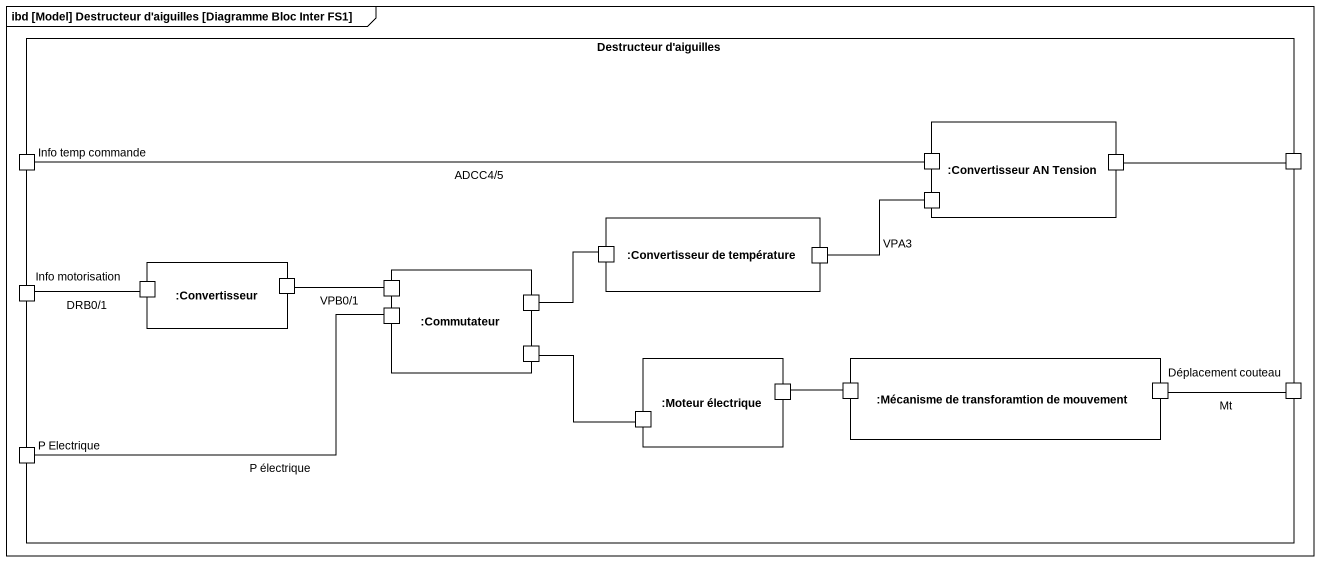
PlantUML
@startuml
mainframe ibd [Model] Destructeur d'aiguilles [Diagramme Bloc Inter FS1]
rectangle "Destructeur d'aiguilles" as Destructeur_d_aiguilles {
  rectangle ":Convertisseur AN Tension" as Convertisseur_AN_Tension {
    port " " as port1
    port " " as port2
    port " " as port3
  }
  port "Info temp commande" as Info_temp_commande
  port " " as port4
  rectangle ":Convertisseur de température" as Convertisseur_de_température {
    port " " as port5
    port " " as port9
  }
  port "Info motorisation" as Info_motorisation
  rectangle ":Convertisseur" as Convertisseur {
    port " " as port6
    port " " as port7
  }
  rectangle ":Commutateur" as Commutateur {
    port " " as port8
    port " " as port10
    port " " as port11
    port " " as port12
  }
  rectangle ":Moteur électrique" as Moteur_électrique {
    port " " as port13
    port " " as port16
  }
  rectangle ":Mécanisme de transforamtion de mouvement" as Mécanisme_de_transforamtion {
    port " " as port14
    port " " as port15
  }
  port "Déplacement couteau" as Déplacement_couteau
  port "P Electrique" as P_Electrique
}
Info_temp_commande -right- port1 : ADCC4/5
port3 -right- port4
port6 -left- Info_motorisation : DRB0/1
port8 -left- port7 : VPB0/1
port9 -right- port2 : VPA3
port11 -up- port5
port12 -right- port16
port14 -left- port13
port15 -right- Déplacement_couteau : Mt
P_Electrique -right- port10 : P électrique
@enduml
